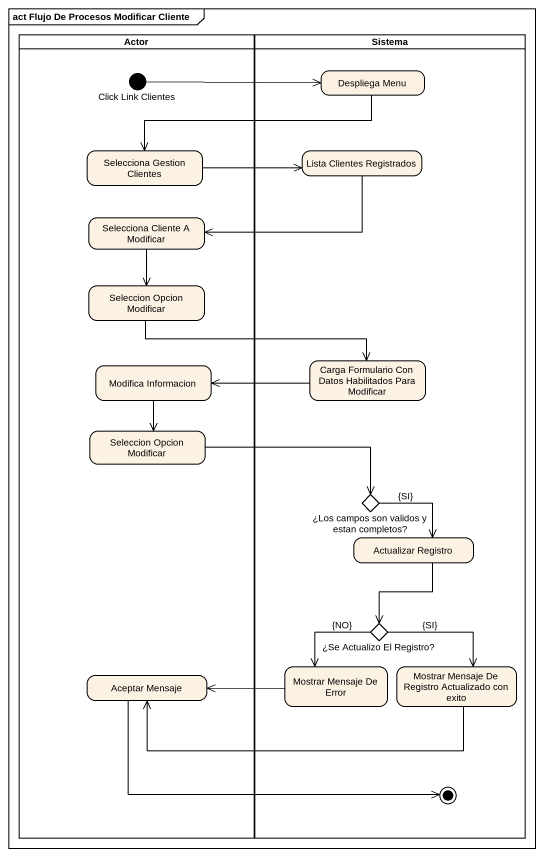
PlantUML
@startuml
mainframe act Flujo De Procesos Modificar Cliente
hide empty description
state "Actor" as Actor_ <<partition>> {
  state "Click Link Clientes" as Click_Link_Clientes <<start>>
  state "Selecciona Gestion Clientes" as Selecciona_Gestion_Clientes
  state "Selecciona Cliente A Modificar" as Selecciona_Cliente_A
  state "Seleccion Opcion Modificar" as Seleccion_Opcion_Modificar
  state "Modifica Informacion" as Modifica_Informacion
  state "Seleccion Opcion Modificar" as Seleccion_Opcion_Modificar_2
  state "Aceptar Mensaje" as Aceptar_Mensaje
}
state Sistema <<partition>> {
  state "Despliega Menu" as Despliega_Menu
  state "Lista Clientes Registrados" as Lista_Clientes_Registrados
  state "Carga Formulario Con Datos Habilitados Para Modificar" as Carga_Formulario_Con_Datos
  state "¿Los campos son validos y estan completos?" as Los_campos_son_validos_y <<choice>>
  state "Actualizar Registro" as Actualizar_Registro
  state "¿Se Actualizo El Registro?" as Se_Actualizo_El_Registro <<choice>>
  state "Mostrar Mensaje De Error" as Mostrar_Mensaje_De_Error
  state "Mostrar Mensaje De Registro Actualizado con exito" as Mostrar_Mensaje_De_Registro
  state final1 <<end>>
}
Click_Link_Clientes -right-> Despliega_Menu
Despliega_Menu -left-> Selecciona_Gestion_Clientes
Selecciona_Gestion_Clientes -right-> Lista_Clientes_Registrados
Lista_Clientes_Registrados -left-> Selecciona_Cliente_A
Selecciona_Cliente_A --> Seleccion_Opcion_Modificar
Seleccion_Opcion_Modificar -right-> Carga_Formulario_Con_Datos
Modifica_Informacion --> Seleccion_Opcion_Modificar_2
Carga_Formulario_Con_Datos -left-> Modifica_Informacion
Seleccion_Opcion_Modificar_2 -right-> Los_campos_son_validos_y
Los_campos_son_validos_y --> Actualizar_Registro : {SI}
Actualizar_Registro --> Se_Actualizo_El_Registro
Se_Actualizo_El_Registro --> Mostrar_Mensaje_De_Error : {NO}
Se_Actualizo_El_Registro --> Mostrar_Mensaje_De_Registro : {SI}
Aceptar_Mensaje -right-> final1
Mostrar_Mensaje_De_Error -left-> Aceptar_Mensaje
Mostrar_Mensaje_De_Registro -left-> Aceptar_Mensaje
@enduml
